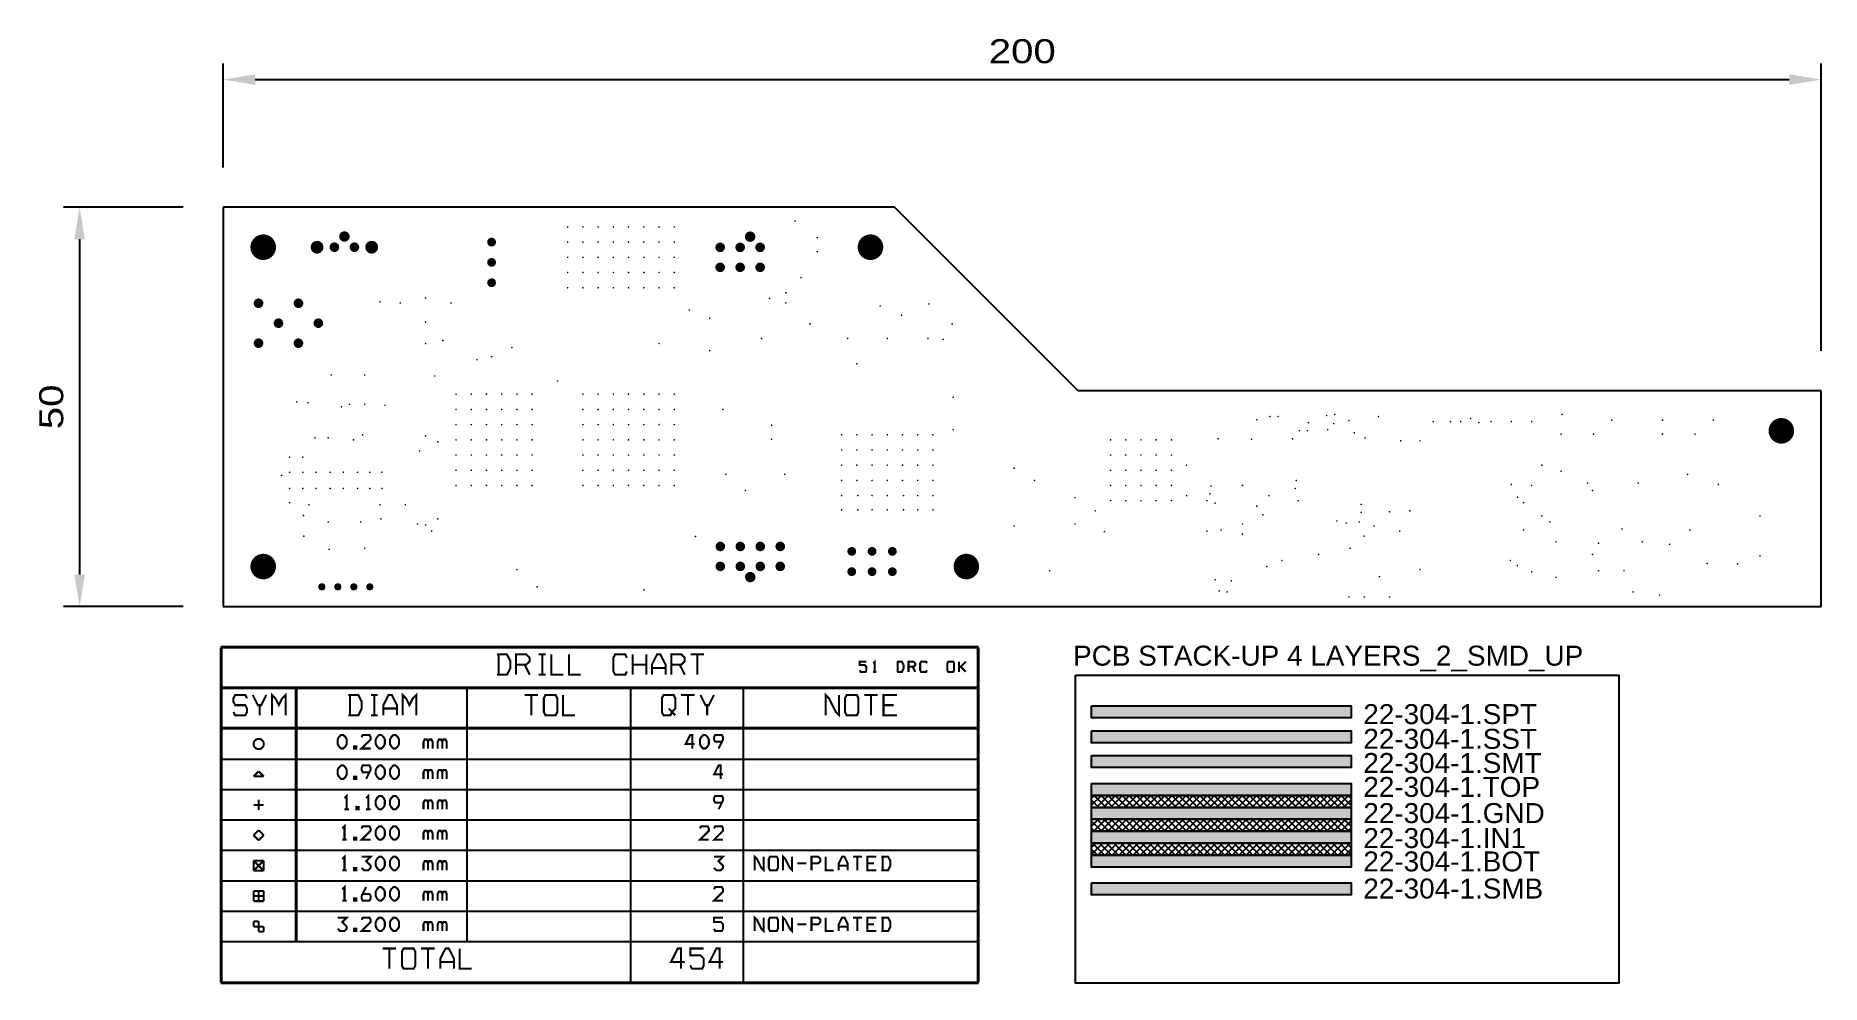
# Model space of a CAD drawing. Extents: x 846 to 1069, y 586 to 704.
import ezdxf

# ---------------------------------------------------------------- set-up
doc = ezdxf.new("R2010")
doc.units = 0
doc.header["$LTSCALE"] = 10
doc.header["$MEASUREMENT"] = 0
doc.layers.get('0').update_dxf_attribs({"linetype": 'CONTINUOUS'})
doc.layers.get('Defpoints').update_dxf_attribs({"linetype": 'CONTINUOUS'})
for name, color, linetype in [('22-304-1_DRD', 7, 'CONTINUOUS'), ('OGGETTO', 7, 'CONTINUOUS'), ('quote', 6, 'CONTINUOUS'), ('THRUHOLE_NPT', 11, 'CONTINUOUS'), ('THRUHOLE_TAP', 13, 'CONTINUOUS')]:
    doc.layers.add(name, color=color, linetype=linetype)
doc.styles.add('STILE25', font='arial.ttf', dxfattribs={"width": 1.2, "height": 2.5})
doc.styles.add('STILE3', font='arial.ttf', dxfattribs={"width": 1.2, "height": 3})
doc.dimstyles.new('QUOTE', dxfattribs={"dimscale": 0, "dimtxt": 3, "dimasz": 4, "dimexe": 2, "dimexo": 5, "dimgap": 2, "dimtad": 1, "dimdec": 1, "dimzin": 13, "dimdsep": 46, "dimtxsty": 'STILE3', "dimcen": 0, "dimclrt": 7, "dimadec": 0, "dimazin": 0, "dimtfac": 0.666667, "dimtdec": 1, "dimtofl": 0, "dimtmove": 2, "dimatfit": 3, "dimfxl": 0, "dimtolj": 1, "dimtzin": 13, "dimarcsym": 0})

# ---------------------------------------------------------------- blocks, each defined once
blk = doc.blocks.new('ROUND_19')
at = {"const_width": 0.65024}
blk.add_lwpolyline([(-0.32512, 0, 1), (0.32512, 0, 1)], format="xyb", close=True, dxfattribs=at)
blk = doc.blocks.new('ROUND_1')
at = {"const_width": 1.6002}
blk.add_lwpolyline([(-0.8001, 0, 1), (0.8001, 0, 1)], format="xyb", close=True, dxfattribs=at)
blk = doc.blocks.new('ROUND_88')
at = {"const_width": 0.10033}
blk.add_lwpolyline([(-0.050164, 0, 1), (0.050164, 0, 1)], format="xyb", close=True, dxfattribs=at)
blk = doc.blocks.new('ROUND_89')
at = {"const_width": 0.59944}
blk.add_lwpolyline([(-0.29972, 0, 1), (0.29972, 0, 1)], format="xyb", close=True, dxfattribs=at)
blk = doc.blocks.new('ROUND_90')
at = {"const_width": 0.54991}
blk.add_lwpolyline([(-0.274954, 0, 1), (0.274954, 0, 1)], format="xyb", close=True, dxfattribs=at)
blk = doc.blocks.new('ROUND_91')
at = {"const_width": 0.8001}
blk.add_lwpolyline([(-0.40005, 0, 1), (0.40005, 0, 1)], format="xyb", close=True, dxfattribs=at)
blk = doc.blocks.new('ROUND_92')
at = {"const_width": 0.44958}
blk.add_lwpolyline([(-0.22479, 0, 1), (0.22479, 0, 1)], format="xyb", close=True, dxfattribs=at)
blk = doc.blocks.new('*D93')
at = {"layer": 'Defpoints', "color": 0, "transparency": 16777216}
for p in [(1069.13, 698.91), (869.13, 682.92), (1069.13, 659.92)]:
    blk.add_point(p, dxfattribs=at)
at = {"layer": 'quote', "color": 0, "lineweight": -2, "transparency": 16777216}
for p, q in [((869.13, 687.92), (869.13, 700.91)), ((1069.13, 664.92), (1069.13, 700.91)), ((873.13, 698.91), (1065.13, 698.91))]:
    blk.add_line(p, q, dxfattribs=at)
at = {"layer": 'quote', "color": 0, "transparency": 16777216}
for points in [[(873.13, 699.58), (873.13, 698.25), (869.13, 698.91)], [(1065.13, 699.58), (1065.13, 698.25), (1069.13, 698.91)]]:
    blk.add_solid(points, dxfattribs=at)
at = {"layer": 'quote', "color": 7, "transparency": 16777216, "insert": (969.13, 702.45), "char_height": 3, "attachment_point": 5, "style": 'STILE3'}
blk.add_mtext('\\A1;200', dxfattribs=at)
blk = doc.blocks.new('*D94')
at = {"layer": 'Defpoints', "color": 0, "transparency": 16777216}
for p in [(869.13, 682.92), (851.15, 632.92), (869.13, 632.92)]:
    blk.add_point(p, dxfattribs=at)
at = {"layer": 'quote', "color": 0, "lineweight": -2, "transparency": 16777216}
for p, q in [((864.13, 682.92), (849.15, 682.92)), ((851.15, 678.92), (851.15, 636.92)), ((864.13, 632.92), (849.15, 632.92))]:
    blk.add_line(p, q, dxfattribs=at)
at = {"layer": 'quote', "color": 0, "transparency": 16777216}
for points in [[(850.49, 678.92), (851.82, 678.92), (851.15, 682.92)], [(850.49, 636.92), (851.82, 636.92), (851.15, 632.92)]]:
    blk.add_solid(points, dxfattribs=at)
at = {"layer": 'quote', "color": 7, "transparency": 16777216, "insert": (847.62, 657.92), "char_height": 3, "attachment_point": 5, "rotation": 90, "style": 'STILE3'}
blk.add_mtext('\\A1;50', dxfattribs=at)

msp = doc.modelspace()

# ---------------------------------------------------------------- hatches: boundary and pattern name
at = {"layer": 'OGGETTO'}
msp.add_hatch(color=6, dxfattribs=at).paths.add_polyline_path([(977.81, 620.48), (977.81, 618.98), (1010.31, 618.98), (1010.31, 620.48)])
h = msp.add_hatch(color=7, dxfattribs=at)
h.dxf.hatch_style = 1
h.paths.add_polyline_path([(1010.31, 615.83), (1010.31, 617.33), (977.81, 617.33), (977.81, 615.83)])
h = msp.add_hatch(color=3, dxfattribs=at)
h.dxf.hatch_style = 1
h.paths.add_polyline_path([(1010.31, 612.77), (1010.31, 614.27), (977.81, 614.27), (977.81, 612.77)])
h.paths.add_polyline_path([(1010.31, 596.81), (1010.31, 598.31), (977.81, 598.31), (977.81, 596.81)])
h = msp.add_hatch(color=1, dxfattribs=at)
h.dxf.hatch_style = 1
h.paths.add_polyline_path([(1010.31, 610.76), (977.81, 610.76), (977.81, 609.26), (1010.31, 609.26)])
h.paths.add_polyline_path([(1010.31, 607.76), (977.81, 607.76), (977.81, 606.26), (1010.31, 606.26)])
h.paths.add_polyline_path([(1010.31, 604.76), (977.81, 604.76), (977.81, 603.26), (1010.31, 603.26)])
h.paths.add_polyline_path([(1010.31, 601.76), (977.81, 601.76), (977.81, 600.26), (1010.31, 600.26)])
h = msp.add_hatch(dxfattribs=at)
h.set_pattern_fill('ANSI37', color=256, scale=5, style=0)
h.set_pattern_definition([(45, (842.8943, 350.2621), (-0.4419417, 0.4419417), []), (135, (842.8943, 350.2621), (-0.4419417, -0.4419417), [])])
h.paths.add_polyline_path([(977.81, 609.26), (977.81, 607.76), (1010.31, 607.76), (1010.31, 609.26)])
h.paths.add_polyline_path([(977.81, 606.26), (977.81, 604.76), (1010.31, 604.76), (1010.31, 606.26)])
h.paths.add_polyline_path([(1010.31, 601.76), (1010.31, 603.26), (977.81, 603.26), (977.81, 601.76)])

# ---------------------------------------------------------------- linework, layer by layer
at = {"layer": '22-304-1_DRD'}
for p, q in [((953.13, 682.92), (869.13, 682.92)), ((869.13, 682.92), (869.13, 632.92)), ((976.13, 659.92), (953.13, 682.92)), ((1069.13, 659.92), (976.13, 659.92)), ((1069.13, 632.92), (1069.13, 659.92)), ((869.13, 632.92), (1069.13, 632.92))]:
    msp.add_line(p, q, dxfattribs=at)
at = {"layer": '22-304-1_DRD', "const_width": 0.254}
for points in [[(963.67, 627.89), (868.8, 627.89)], [(868.8, 585.85), (868.8, 627.76)], [(963.54, 627.76), (868.92, 627.76)], [(868.92, 585.85), (868.92, 627.76)], [(903.37, 624.37), (904.64, 624.37), (905.07, 625.22), (905.07, 626.06), (904.64, 626.91), (903.37, 626.91)], [(903.58, 624.37), (903.58, 626.91)], [(905.78, 625.64), (907.05, 625.64), (907.48, 626.06), (907.48, 626.49), (907.05, 626.91), (905.78, 626.91), (905.78, 624.37)], [(906.84, 625.64), (907.48, 624.37)], [(909.47, 626.91), (908.62, 626.91)], [(909.05, 624.37), (909.05, 626.91)], [(911.67, 624.37), (910.19, 624.37), (910.19, 626.91)], [(913.87, 624.37), (912.39, 624.37), (912.39, 626.91)], [(919.65, 624.79), (919.44, 624.37), (918.17, 624.37), (917.96, 624.79), (917.96, 626.49), (918.17, 626.91), (919.44, 626.91), (919.65, 626.49)], [(920.37, 624.37), (920.37, 626.91)], [(922.06, 625.64), (920.37, 625.64)], [(922.06, 624.37), (922.06, 626.91)], [(924.48, 624.37), (924.48, 625.64), (923.84, 626.91), (923.42, 626.91), (922.78, 625.64), (922.78, 624.37)], [(925.2, 625.64), (926.47, 625.64), (926.89, 626.06), (926.89, 626.49), (926.47, 626.91), (925.2, 626.91), (925.2, 624.37)], [(926.25, 625.64), (926.89, 624.37)], [(929.3, 626.91), (927.61, 626.91)], [(928.45, 624.37), (928.45, 626.91)], [(948.79, 624.94), (948.89, 624.73), (949.53, 624.73), (949.63, 624.94), (949.63, 625.37), (949.42, 625.58), (948.79, 625.58), (948.79, 626), (949.63, 626)], [(950.67, 624.73), (950.67, 626), (950.46, 625.79)], [(953.43, 624.73), (954.07, 624.73), (954.28, 625.15), (954.28, 625.58), (954.07, 626), (953.43, 626)], [(953.54, 624.73), (953.54, 626)], [(954.89, 625.37), (955.53, 625.37), (955.74, 625.58), (955.74, 625.79), (955.53, 626), (954.89, 626), (954.89, 624.73)], [(957.2, 624.94), (957.09, 624.73), (956.46, 624.73), (956.35, 624.94), (956.35, 625.79), (956.46, 626), (957.09, 626), (957.2, 625.79)], [(959.86, 624.73), (959.75, 624.94), (959.75, 625.79), (959.86, 626), (960.49, 626), (960.6, 625.79), (960.6, 624.94), (960.49, 624.73), (959.86, 624.73)], [(961.21, 626), (961.21, 624.73)], [(962.06, 624.73), (961.42, 625.37), (962.06, 626)], [(963.54, 585.85), (963.54, 627.76)], [(963.67, 585.85), (963.67, 627.76)], [(909.47, 624.37), (908.62, 624.37)], [(924.48, 625.22), (922.78, 625.22)], [(950.88, 624.73), (950.46, 624.73)], [(955.42, 625.37), (955.74, 624.73)], [(963.54, 622.81), (868.92, 622.81)], [(963.54, 622.68), (868.92, 622.68)], [(872.1, 621.41), (871.89, 621.83), (870.62, 621.83), (870.4, 621.41), (870.4, 620.98), (870.62, 620.56), (871.89, 620.56), (872.1, 620.14), (872.1, 619.71), (871.89, 619.29), (870.62, 619.29), (870.4, 619.71)], [(874.51, 621.83), (873.88, 620.56), (873.45, 620.56), (872.82, 621.83)], [(876.93, 619.29), (876.93, 621.83), (876.5, 621.41), (876.08, 620.56), (875.66, 621.41), (875.23, 621.83), (875.23, 619.29)], [(878.2, 590.93), (878.2, 622.68)], [(878.32, 590.93), (878.32, 622.68)], [(884.77, 619.29), (886.04, 619.29), (886.46, 620.14), (886.46, 620.98), (886.04, 621.83), (884.77, 621.83)], [(884.98, 619.29), (884.98, 621.83)], [(888.45, 621.83), (887.6, 621.83)], [(888.03, 619.29), (888.03, 621.83)], [(890.86, 619.29), (890.86, 620.56), (890.23, 621.83), (889.81, 621.83), (889.17, 620.56), (889.17, 619.29)], [(893.28, 619.29), (893.28, 621.83), (892.85, 621.41), (892.43, 620.56), (892.01, 621.41), (891.58, 621.83), (891.58, 619.29)], [(899.64, 590.93), (899.64, 622.68)], [(908.53, 621.83), (906.83, 621.83)], [(907.68, 619.29), (907.68, 621.83)], [(909.46, 619.29), (909.25, 619.71), (909.25, 621.41), (909.46, 621.83), (910.73, 621.83), (910.94, 621.41), (910.94, 619.71), (910.73, 619.29), (909.46, 619.29)], [(913.14, 619.29), (911.66, 619.29), (911.66, 621.83)], [(920.13, 585.85), (920.13, 622.68)], [(924.02, 619.71), (924.23, 619.29), (925.08, 619.29), (925.29, 619.71), (925.71, 620.14), (925.71, 621.41), (925.5, 621.83), (924.23, 621.83), (924.02, 621.41), (924.02, 619.71)], [(928.13, 621.83), (926.43, 621.83)], [(927.28, 619.29), (927.28, 621.83)], [(930.54, 621.83), (929.9, 620.56), (929.48, 620.56), (928.85, 621.83)], [(934.22, 585.85), (934.22, 622.68)], [(946.21, 621.83), (946.21, 619.29), (945.79, 619.71), (944.94, 621.41), (944.52, 621.83), (944.52, 619.29)], [(947.15, 619.29), (946.93, 619.71), (946.93, 621.41), (947.15, 621.83), (948.42, 621.83), (948.63, 621.41), (948.63, 619.71), (948.42, 619.29), (947.15, 619.29)], [(951.04, 621.83), (949.35, 621.83)], [(950.19, 619.29), (950.19, 621.83)], [(953.45, 619.29), (951.76, 619.29), (951.76, 621.83), (953.45, 621.83)], [(873.67, 619.29), (873.67, 620.56)], [(888.45, 619.29), (887.6, 619.29)], [(890.86, 620.14), (889.17, 620.14)], [(924.87, 620.14), (925.71, 619.29)], [(929.69, 619.29), (929.69, 620.56)], [(953.03, 620.56), (951.76, 620.56)], [(963.54, 617.73), (868.92, 617.73)], [(963.54, 617.6), (868.92, 617.6)], [(883.87, 615.13), (883.59, 615.41), (883.45, 615.69), (883.45, 616.26), (883.59, 616.54), (883.87, 616.82), (884.16, 616.82), (884.44, 616.54), (884.58, 616.26), (884.58, 615.69), (884.44, 615.41), (884.16, 615.13), (883.87, 615.13)], [(887.57, 615.13), (886.44, 615.13), (887.57, 616.26), (887.57, 616.54), (887.43, 616.82), (886.58, 616.82), (886.44, 616.54)], [(888.64, 615.13), (888.36, 615.41), (888.22, 615.69), (888.22, 616.26), (888.36, 616.54), (888.64, 616.82), (888.93, 616.82), (889.21, 616.54), (889.35, 616.26), (889.35, 615.69), (889.21, 615.41), (888.93, 615.13), (888.64, 615.13)], [(890.42, 615.13), (890.14, 615.41), (890, 615.69), (890, 616.26), (890.14, 616.54), (890.42, 616.82), (890.7, 616.82), (890.99, 616.54), (891.13, 616.26), (891.13, 615.69), (890.99, 615.41), (890.7, 615.13), (890.42, 615.13)], [(928.13, 615.69), (927, 615.69), (927.56, 616.82), (927.84, 616.82), (927.84, 615.13)], [(929.2, 615.13), (928.92, 615.41), (928.78, 615.69), (928.78, 616.26), (928.92, 616.54), (929.2, 616.82), (929.48, 616.82), (929.76, 616.54), (929.9, 616.26), (929.9, 615.69), (929.76, 615.41), (929.48, 615.13), (929.2, 615.13)], [(931.54, 615.97), (930.69, 615.97), (930.55, 616.26), (930.55, 616.54), (930.69, 616.82), (931.54, 616.82), (931.68, 616.54), (931.68, 616.26), (931.12, 615.13)], [(873.31, 616.33), (872.92, 615.95)], [(872.92, 615.95), (872.92, 615.44)], [(872.92, 615.44), (873.31, 615.06)], [(873.81, 616.33), (873.31, 616.33)], [(873.31, 615.06), (873.81, 615.06)], [(874.19, 615.95), (873.81, 616.33)], [(873.81, 615.06), (874.19, 615.44)], [(874.19, 615.44), (874.19, 615.95)], [(885.51, 615.13), (885.79, 615.13), (885.79, 615.41), (885.51, 615.41), (885.51, 615.13)], [(895.32, 615.13), (895.32, 615.97), (895.18, 616.26), (894.9, 616.26), (894.75, 615.97), (894.61, 616.26), (894.33, 616.26), (894.19, 615.97), (894.19, 615.13)], [(894.75, 615.13), (894.75, 615.97)], [(897.1, 615.13), (897.1, 615.97), (896.96, 616.26), (896.67, 616.26), (896.53, 615.97), (896.39, 616.26), (896.11, 616.26), (895.97, 615.97), (895.97, 615.13)], [(896.53, 615.13), (896.53, 615.97)], [(963.54, 613.79), (868.92, 613.79)], [(873.56, 612.26), (872.92, 611.63)], [(874.19, 611.63), (873.56, 612.26)], [(883.87, 611.32), (883.59, 611.6), (883.45, 611.88), (883.45, 612.45), (883.59, 612.73), (883.87, 613.01), (884.16, 613.01), (884.44, 612.73), (884.58, 612.45), (884.58, 611.88), (884.44, 611.6), (884.16, 611.32), (883.87, 611.32)], [(887.43, 612.16), (886.58, 612.16), (886.44, 612.45), (886.44, 612.73), (886.58, 613.01), (887.43, 613.01), (887.57, 612.73), (887.57, 612.45), (887.01, 611.32)], [(888.64, 611.32), (888.36, 611.6), (888.22, 611.88), (888.22, 612.45), (888.36, 612.73), (888.64, 613.01), (888.93, 613.01), (889.21, 612.73), (889.35, 612.45), (889.35, 611.88), (889.21, 611.6), (888.93, 611.32), (888.64, 611.32)], [(890.42, 611.32), (890.14, 611.6), (890, 611.88), (890, 612.45), (890.14, 612.73), (890.42, 613.01), (890.7, 613.01), (890.99, 612.73), (891.13, 612.45), (891.13, 611.88), (890.99, 611.6), (890.7, 611.32), (890.42, 611.32)], [(895.32, 611.32), (895.32, 612.16), (895.18, 612.45), (894.9, 612.45), (894.75, 612.16), (894.61, 612.45), (894.33, 612.45), (894.19, 612.16), (894.19, 611.32)], [(897.1, 611.32), (897.1, 612.16), (896.96, 612.45), (896.67, 612.45), (896.53, 612.16), (896.39, 612.45), (896.11, 612.45), (895.97, 612.16), (895.97, 611.32)], [(931.68, 611.88), (930.55, 611.88), (931.12, 613.01), (931.4, 613.01), (931.4, 611.32)], [(963.54, 609.98), (868.92, 609.98)], [(872.92, 611.63), (874.19, 611.63)], [(885.51, 611.32), (885.79, 611.32), (885.79, 611.6), (885.51, 611.6), (885.51, 611.32)], [(894.75, 611.32), (894.75, 612.16)], [(896.53, 611.32), (896.53, 612.16)], [(874.19, 608.07), (872.92, 608.07)], [(873.56, 608.71), (873.56, 607.44)], [(884.58, 607.51), (884.58, 609.2), (884.3, 608.92)], [(885.79, 607.51), (886.08, 607.51), (886.08, 607.79), (885.79, 607.79), (885.79, 607.51)], [(887.29, 607.51), (887.29, 609.2), (887.01, 608.92)], [(888.64, 607.51), (888.36, 607.79), (888.22, 608.07), (888.22, 608.64), (888.36, 608.92), (888.64, 609.2), (888.93, 609.2), (889.21, 608.92), (889.35, 608.64), (889.35, 608.07), (889.21, 607.79), (888.93, 607.51), (888.64, 607.51)], [(890.42, 607.51), (890.14, 607.79), (890, 608.07), (890, 608.64), (890.14, 608.92), (890.42, 609.2), (890.7, 609.2), (890.99, 608.92), (891.13, 608.64), (891.13, 608.07), (890.99, 607.79), (890.7, 607.51), (890.42, 607.51)], [(895.32, 607.51), (895.32, 608.35), (895.18, 608.64), (894.9, 608.64), (894.75, 608.35), (894.61, 608.64), (894.33, 608.64), (894.19, 608.35), (894.19, 607.51)], [(894.75, 607.51), (894.75, 608.35)], [(897.1, 607.51), (897.1, 608.35), (896.96, 608.64), (896.67, 608.64), (896.53, 608.35), (896.39, 608.64), (896.11, 608.64), (895.97, 608.35), (895.97, 607.51)], [(896.53, 607.51), (896.53, 608.35)], [(931.54, 608.35), (930.69, 608.35), (930.55, 608.64), (930.55, 608.92), (930.69, 609.2), (931.54, 609.2), (931.68, 608.92), (931.68, 608.64), (931.12, 607.51)], [(963.54, 606.17), (868.92, 606.17)], [(884.3, 603.7), (884.3, 605.39), (884.02, 605.11)], [(884.86, 607.51), (884.3, 607.51)], [(887.57, 607.51), (887.01, 607.51)], [(873.56, 604.9), (872.92, 604.26)], [(872.92, 604.26), (873.56, 603.63)], [(874.19, 604.26), (873.56, 604.9)], [(873.56, 603.63), (874.19, 604.26)], [(884.58, 603.7), (884.02, 603.7)], [(885.51, 603.7), (885.79, 603.7), (885.79, 603.98), (885.51, 603.98), (885.51, 603.7)], [(887.57, 603.7), (886.44, 603.7), (887.57, 604.83), (887.57, 605.11), (887.43, 605.39), (886.58, 605.39), (886.44, 605.11)], [(888.64, 603.7), (888.36, 603.98), (888.22, 604.26), (888.22, 604.83), (888.36, 605.11), (888.64, 605.39), (888.93, 605.39), (889.21, 605.11), (889.35, 604.83), (889.35, 604.26), (889.21, 603.98), (888.93, 603.7), (888.64, 603.7)], [(890.42, 603.7), (890.14, 603.98), (890, 604.26), (890, 604.83), (890.14, 605.11), (890.42, 605.39), (890.7, 605.39), (890.99, 605.11), (891.13, 604.83), (891.13, 604.26), (890.99, 603.98), (890.7, 603.7), (890.42, 603.7)], [(895.32, 603.7), (895.32, 604.54), (895.18, 604.83), (894.9, 604.83), (894.75, 604.54), (894.61, 604.83), (894.33, 604.83), (894.19, 604.54), (894.19, 603.7)], [(894.75, 603.7), (894.75, 604.54)], [(897.1, 603.7), (897.1, 604.54), (896.96, 604.83), (896.67, 604.83), (896.53, 604.54), (896.39, 604.83), (896.11, 604.83), (895.97, 604.54), (895.97, 603.7)], [(896.53, 603.7), (896.53, 604.54)], [(929.9, 603.7), (928.78, 603.7), (929.9, 604.83), (929.9, 605.11), (929.76, 605.39), (928.92, 605.39), (928.78, 605.11)], [(931.68, 603.7), (930.55, 603.7), (931.68, 604.83), (931.68, 605.11), (931.54, 605.39), (930.69, 605.39), (930.55, 605.11)], [(963.54, 602.36), (868.92, 602.36)], [(872.92, 601.09), (872.92, 599.82)], [(874.19, 601.09), (872.92, 601.09)], [(874.19, 601.09), (872.92, 599.82)], [(874.19, 599.82), (872.92, 601.09)], [(874.19, 599.82), (874.19, 601.09)], [(884.3, 599.89), (884.3, 601.58), (884.02, 601.3)], [(886.44, 600.17), (886.72, 599.89), (887.29, 599.89), (887.57, 600.17), (887.57, 600.45), (887.01, 601.02), (887.57, 601.58), (886.44, 601.58)], [(888.64, 599.89), (888.36, 600.17), (888.22, 600.45), (888.22, 601.02), (888.36, 601.3), (888.64, 601.58), (888.93, 601.58), (889.21, 601.3), (889.35, 601.02), (889.35, 600.45), (889.21, 600.17), (888.93, 599.89), (888.64, 599.89)], [(890.42, 599.89), (890.14, 600.17), (890, 600.45), (890, 601.02), (890.14, 601.3), (890.42, 601.58), (890.7, 601.58), (890.99, 601.3), (891.13, 601.02), (891.13, 600.45), (890.99, 600.17), (890.7, 599.89), (890.42, 599.89)], [(930.55, 600.17), (930.84, 599.89), (931.4, 599.89), (931.68, 600.17), (931.68, 600.45), (931.12, 601.02), (931.68, 601.58), (930.55, 601.58)], [(936.76, 601.58), (936.76, 599.89), (936.48, 600.17), (935.92, 601.3), (935.63, 601.58), (935.63, 599.89)], [(937.55, 599.89), (937.41, 600.17), (937.41, 601.3), (937.55, 601.58), (938.4, 601.58), (938.54, 601.3), (938.54, 600.17), (938.4, 599.89), (937.55, 599.89)], [(940.32, 601.58), (940.32, 599.89), (940.04, 600.17), (939.47, 601.3), (939.19, 601.58), (939.19, 599.89)], [(942.75, 600.73), (943.59, 600.73), (943.87, 601.02), (943.87, 601.3), (943.59, 601.58), (942.75, 601.58), (942.75, 599.89)], [(945.51, 599.89), (944.52, 599.89), (944.52, 601.58)], [(947.29, 599.89), (947.29, 600.73), (946.87, 601.58), (946.58, 601.58), (946.16, 600.73), (946.16, 599.89)], [(949.07, 601.58), (947.94, 601.58)], [(948.5, 599.89), (948.5, 601.58)], [(950.85, 599.89), (949.72, 599.89), (949.72, 601.58), (950.85, 601.58)], [(951.49, 599.89), (952.34, 599.89), (952.62, 600.45), (952.62, 601.02), (952.34, 601.58), (951.49, 601.58)], [(951.64, 599.89), (951.64, 601.58)], [(872.92, 599.82), (874.19, 599.82)], [(884.58, 599.89), (884.02, 599.89)], [(885.51, 599.89), (885.79, 599.89), (885.79, 600.17), (885.51, 600.17), (885.51, 599.89)], [(895.32, 599.89), (895.32, 600.73), (895.18, 601.02), (894.9, 601.02), (894.75, 600.73), (894.61, 601.02), (894.33, 601.02), (894.19, 600.73), (894.19, 599.89)], [(894.75, 599.89), (894.75, 600.73)], [(897.1, 599.89), (897.1, 600.73), (896.96, 601.02), (896.67, 601.02), (896.53, 600.73), (896.39, 601.02), (896.11, 601.02), (895.97, 600.73), (895.97, 599.89)], [(896.53, 599.89), (896.53, 600.73)], [(942.1, 600.73), (940.97, 600.73)], [(947.29, 600.45), (946.16, 600.45)], [(950.56, 600.73), (949.72, 600.73)], [(963.54, 598.55), (868.92, 598.55)], [(872.92, 597.28), (872.92, 596.01)], [(874.19, 597.28), (872.92, 597.28)], [(874.19, 596.64), (872.92, 596.64)], [(873.56, 597.28), (873.56, 596.01)], [(874.19, 596.01), (874.19, 597.28)], [(884.3, 596.08), (884.3, 597.77), (884.02, 597.49)], [(886.58, 596.92), (887.43, 596.92), (887.57, 596.64), (887.57, 596.36), (887.43, 596.08), (886.58, 596.08), (886.44, 596.36), (886.44, 596.64), (887.01, 597.77)], [(888.64, 596.08), (888.36, 596.36), (888.22, 596.64), (888.22, 597.21), (888.36, 597.49), (888.64, 597.77), (888.93, 597.77), (889.21, 597.49), (889.35, 597.21), (889.35, 596.64), (889.21, 596.36), (888.93, 596.08), (888.64, 596.08)], [(890.42, 596.08), (890.14, 596.36), (890, 596.64), (890, 597.21), (890.14, 597.49), (890.42, 597.77), (890.7, 597.77), (890.99, 597.49), (891.13, 597.21), (891.13, 596.64), (890.99, 596.36), (890.7, 596.08), (890.42, 596.08)], [(895.32, 596.08), (895.32, 596.92), (895.18, 597.21), (894.9, 597.21), (894.75, 596.92), (894.61, 597.21), (894.33, 597.21), (894.19, 596.92), (894.19, 596.08)], [(894.75, 596.08), (894.75, 596.92)], [(897.1, 596.08), (897.1, 596.92), (896.96, 597.21), (896.67, 597.21), (896.53, 596.92), (896.39, 597.21), (896.11, 597.21), (895.97, 596.92), (895.97, 596.08)], [(896.53, 596.08), (896.53, 596.92)], [(931.68, 596.08), (930.55, 596.08), (931.68, 597.21), (931.68, 597.49), (931.54, 597.77), (930.69, 597.77), (930.55, 597.49)], [(963.54, 594.74), (868.92, 594.74)], [(872.92, 596.01), (874.19, 596.01)], [(884.58, 596.08), (884.02, 596.08)], [(885.51, 596.08), (885.79, 596.08), (885.79, 596.36), (885.51, 596.36), (885.51, 596.08)], [(872.92, 593.47), (872.92, 592.83)], [(873.56, 593.47), (872.92, 593.47)], [(872.92, 592.83), (874.19, 592.83)], [(873.56, 592.2), (873.56, 593.47)], [(874.19, 592.2), (873.56, 592.2)], [(874.19, 592.83), (874.19, 592.2)], [(883.45, 592.55), (883.73, 592.27), (884.3, 592.27), (884.58, 592.55), (884.58, 592.83), (884.02, 593.4), (884.58, 593.96), (883.45, 593.96)], [(885.51, 592.27), (885.79, 592.27), (885.79, 592.55), (885.51, 592.55), (885.51, 592.27)], [(887.57, 592.27), (886.44, 592.27), (887.57, 593.4), (887.57, 593.68), (887.43, 593.96), (886.58, 593.96), (886.44, 593.68)], [(888.64, 592.27), (888.36, 592.55), (888.22, 592.83), (888.22, 593.4), (888.36, 593.68), (888.64, 593.96), (888.93, 593.96), (889.21, 593.68), (889.35, 593.4), (889.35, 592.83), (889.21, 592.55), (888.93, 592.27), (888.64, 592.27)], [(890.42, 592.27), (890.14, 592.55), (890, 592.83), (890, 593.4), (890.14, 593.68), (890.42, 593.96), (890.7, 593.96), (890.99, 593.68), (891.13, 593.4), (891.13, 592.83), (890.99, 592.55), (890.7, 592.27), (890.42, 592.27)], [(895.32, 592.27), (895.32, 593.11), (895.18, 593.4), (894.9, 593.4), (894.75, 593.11), (894.61, 593.4), (894.33, 593.4), (894.19, 593.11), (894.19, 592.27)], [(894.75, 592.27), (894.75, 593.11)], [(897.1, 592.27), (897.1, 593.11), (896.96, 593.4), (896.67, 593.4), (896.53, 593.11), (896.39, 593.4), (896.11, 593.4), (895.97, 593.11), (895.97, 592.27)], [(896.53, 592.27), (896.53, 593.11)], [(930.55, 592.55), (930.69, 592.27), (931.54, 592.27), (931.68, 592.55), (931.68, 593.11), (931.4, 593.4), (930.55, 593.4), (930.55, 593.96), (931.68, 593.96)], [(936.76, 593.96), (936.76, 592.27), (936.48, 592.55), (935.92, 593.68), (935.63, 593.96), (935.63, 592.27)], [(937.55, 592.27), (937.41, 592.55), (937.41, 593.68), (937.55, 593.96), (938.4, 593.96), (938.54, 593.68), (938.54, 592.55), (938.4, 592.27), (937.55, 592.27)], [(940.32, 593.96), (940.32, 592.27), (940.04, 592.55), (939.47, 593.68), (939.19, 593.96), (939.19, 592.27)], [(942.1, 593.11), (940.97, 593.11)], [(942.75, 593.11), (943.59, 593.11), (943.87, 593.4), (943.87, 593.68), (943.59, 593.96), (942.75, 593.96), (942.75, 592.27)], [(945.51, 592.27), (944.52, 592.27), (944.52, 593.96)], [(947.29, 592.27), (947.29, 593.11), (946.87, 593.96), (946.58, 593.96), (946.16, 593.11), (946.16, 592.27)], [(947.29, 592.83), (946.16, 592.83)], [(949.07, 593.96), (947.94, 593.96)], [(948.5, 592.27), (948.5, 593.96)], [(950.85, 592.27), (949.72, 592.27), (949.72, 593.96), (950.85, 593.96)], [(950.56, 593.11), (949.72, 593.11)], [(951.49, 592.27), (952.34, 592.27), (952.62, 592.83), (952.62, 593.4), (952.34, 593.96), (951.49, 593.96)], [(951.64, 592.27), (951.64, 593.96)], [(963.54, 590.93), (868.92, 590.93)], [(890.76, 590.08), (889.06, 590.08)], [(889.91, 587.54), (889.91, 590.08)], [(891.69, 587.54), (891.48, 587.96), (891.48, 589.66), (891.69, 590.08), (892.96, 590.08), (893.17, 589.66), (893.17, 587.96), (892.96, 587.54), (891.69, 587.54)], [(895.58, 590.08), (893.89, 590.08)], [(894.74, 587.54), (894.74, 590.08)], [(898, 587.54), (898, 588.81), (897.36, 590.08), (896.94, 590.08), (896.3, 588.81), (896.3, 587.54)], [(900.2, 587.54), (898.72, 587.54), (898.72, 590.08)], [(926.86, 588.39), (925.16, 588.39), (926.01, 590.08), (926.43, 590.08), (926.43, 587.54)], [(927.58, 587.96), (927.79, 587.54), (929.06, 587.54), (929.27, 587.96), (929.27, 588.81), (928.85, 589.23), (927.58, 589.23), (927.58, 590.08), (929.27, 590.08)], [(931.68, 588.39), (929.99, 588.39), (930.84, 590.08), (931.26, 590.08), (931.26, 587.54)], [(898, 588.39), (896.3, 588.39)], [(963.67, 585.72), (868.8, 585.72)], [(963.54, 585.85), (868.92, 585.85)]]:
    msp.add_lwpolyline(points, dxfattribs=at)
at = {"layer": 'OGGETTO'}
for points in [[(975.79, 624.32), (1043.78, 624.32), (1043.78, 585.72), (975.79, 585.72)], [(977.81, 620.48), (1010.31, 620.48), (1010.31, 618.98), (977.81, 618.98)], [(977.81, 617.33), (1010.31, 617.33), (1010.31, 615.83), (977.81, 615.83)], [(977.81, 614.27), (1010.31, 614.27), (1010.31, 612.77), (977.81, 612.77)], [(977.81, 610.76), (1010.31, 610.76), (1010.31, 609.26), (977.81, 609.26)], [(977.81, 609.26), (1010.31, 609.26), (1010.31, 607.76), (977.81, 607.76)], [(977.81, 607.76), (1010.31, 607.76), (1010.31, 606.26), (977.81, 606.26)], [(977.81, 606.26), (1010.31, 606.26), (1010.31, 604.76), (977.81, 604.76)], [(977.81, 604.76), (1010.31, 604.76), (1010.31, 603.26), (977.81, 603.26)], [(977.81, 603.26), (1010.31, 603.26), (1010.31, 601.76), (977.81, 601.76)], [(977.81, 601.76), (1010.31, 601.76), (1010.31, 600.26), (977.81, 600.26)], [(977.81, 598.31), (1010.31, 598.31), (1010.31, 596.81), (977.81, 596.81)]]:
    msp.add_lwpolyline(points, close=True, dxfattribs=at)

# ---------------------------------------------------------------- block references
at = {"layer": 'THRUHOLE_NPT'}
for name, p in [('ROUND_1', (874.13, 677.92)), ('ROUND_19', (884.29, 679.26)), ('ROUND_19', (935.07, 679.24)), ('ROUND_1', (950.13, 677.92)), ('ROUND_1', (1064.13, 654.92)), ('ROUND_1', (874.13, 637.92)), ('ROUND_1', (962.13, 637.92)), ('ROUND_19', (935.09, 636.6))]:
    msp.add_blockref(name, p, dxfattribs=at)
at = {"layer": 'THRUHOLE_TAP'}
for name, p in [('ROUND_88', (912.23, 680.46)), ('ROUND_88', (914.14, 680.46)), ('ROUND_88', (916.04, 680.46)), ('ROUND_88', (917.95, 680.46)), ('ROUND_88', (919.85, 680.46)), ('ROUND_88', (921.76, 680.46)), ('ROUND_88', (923.66, 680.46)), ('ROUND_88', (925.57, 680.46)), ('ROUND_88', (940.68, 681.17)), ('ROUND_91', (880.87, 677.92)), ('ROUND_89', (883.04, 677.92)), ('ROUND_89', (885.54, 677.92)), ('ROUND_91', (887.71, 677.92)), ('ROUND_90', (902.71, 678.56)), ('ROUND_88', (912.23, 678.56)), ('ROUND_88', (914.14, 678.56)), ('ROUND_88', (916.04, 678.56)), ('ROUND_88', (917.95, 678.56)), ('ROUND_88', (919.85, 678.56)), ('ROUND_88', (921.76, 678.56)), ('ROUND_88', (923.66, 678.56)), ('ROUND_88', (925.57, 678.56)), ('ROUND_89', (931.32, 677.9)), ('ROUND_89', (933.82, 677.9)), ('ROUND_89', (936.32, 677.9)), ('ROUND_88', (943.47, 679.12)), ('ROUND_88', (943.47, 677.36)), ('ROUND_90', (902.71, 676.02)), ('ROUND_88', (912.23, 676.65)), ('ROUND_88', (914.14, 676.65)), ('ROUND_88', (916.04, 676.65)), ('ROUND_88', (917.95, 676.65)), ('ROUND_88', (919.85, 676.65)), ('ROUND_88', (921.76, 676.65)), ('ROUND_88', (923.66, 676.65)), ('ROUND_88', (925.57, 676.65)), ('ROUND_89', (931.32, 675.4)), ('ROUND_89', (933.82, 675.4)), ('ROUND_89', (936.32, 675.4)), ('ROUND_90', (902.71, 673.48)), ('ROUND_88', (912.23, 674.75)), ('ROUND_88', (912.23, 672.84)), ('ROUND_88', (914.14, 674.75)), ('ROUND_88', (914.14, 672.84)), ('ROUND_88', (916.04, 674.75)), ('ROUND_88', (916.04, 672.84)), ('ROUND_88', (917.95, 674.75)), ('ROUND_88', (917.95, 672.84)), ('ROUND_88', (919.85, 674.75)), ('ROUND_88', (919.85, 672.84)), ('ROUND_88', (921.76, 674.75)), ('ROUND_88', (921.76, 672.84)), ('ROUND_88', (923.66, 674.75)), ('ROUND_88', (923.66, 672.84)), ('ROUND_88', (925.57, 674.75)), ('ROUND_88', (925.57, 672.84)), ('ROUND_88', (941.44, 674.11)), ('ROUND_89', (873.54, 670.9)), ('ROUND_89', (878.54, 670.9)), ('ROUND_88', (888.74, 671.07)), ('ROUND_88', (891.28, 670.94)), ('ROUND_88', (894.45, 671.57)), ('ROUND_88', (897.63, 670.94)), ('ROUND_88', (937.5, 671.5)), ('ROUND_88', (939.54, 672.21)), ('ROUND_88', (939.54, 670.94)), ('ROUND_88', (951.35, 670.56)), ('ROUND_88', (957.44, 670.81)), ('ROUND_89', (876.04, 668.4)), ('ROUND_89', (881.03, 668.4)), ('ROUND_88', (894.45, 668.53)), ('ROUND_88', (927.47, 670.05)), ('ROUND_88', (930.01, 669.03)), ('ROUND_88', (942.58, 668.32)), ('ROUND_88', (954.01, 669.41)), ('ROUND_88', (960.36, 668.32)), ('ROUND_89', (873.54, 665.9)), ('ROUND_89', (878.54, 665.9)), ('ROUND_88', (896.61, 666.24)), ('ROUND_88', (936.49, 666.49)), ('ROUND_88', (947.28, 666.49)), ('ROUND_88', (952.24, 666.49)), ('ROUND_88', (957.32, 666.49)), ('ROUND_88', (959.22, 666.37)), ('ROUND_88', (894.45, 665.86)), ('ROUND_88', (900.89, 663.83)), ('ROUND_88', (902.71, 664.21)), ('ROUND_88', (905.25, 665.35)), ('ROUND_88', (923.66, 665.86)), ('ROUND_88', (930.01, 664.97)), ('ROUND_88', (882.64, 661.92)), ('ROUND_88', (886.83, 661.92)), ('ROUND_88', (895.59, 661.79)), ('ROUND_88', (948.43, 663.32)), ('ROUND_88', (898.26, 659.51)), ('ROUND_88', (900.17, 659.51)), ('ROUND_88', (902.07, 659.51)), ('ROUND_88', (903.98, 659.51)), ('ROUND_88', (905.88, 659.51)), ('ROUND_88', (907.79, 659.51)), ('ROUND_88', (910.96, 661.16)), ('ROUND_88', (914.14, 659.51)), ('ROUND_88', (916.04, 659.51)), ('ROUND_88', (917.95, 659.51)), ('ROUND_88', (919.85, 659.51)), ('ROUND_88', (921.76, 659.51)), ('ROUND_88', (923.66, 659.51)), ('ROUND_88', (925.57, 659.51)), ('ROUND_88', (878.32, 658.54)), ('ROUND_88', (879.72, 658.44)), ('ROUND_88', (883.91, 657.93)), ('ROUND_88', (884.93, 658.24)), ('ROUND_88', (886.83, 658.24)), ('ROUND_88', (889.37, 658.11)), ('ROUND_88', (898.26, 657.6)), ('ROUND_88', (900.17, 657.6)), ('ROUND_88', (902.07, 657.6)), ('ROUND_88', (903.98, 657.6)), ('ROUND_88', (905.88, 657.6)), ('ROUND_88', (907.79, 657.6)), ('ROUND_88', (914.14, 657.6)), ('ROUND_88', (916.04, 657.6)), ('ROUND_88', (917.95, 657.6)), ('ROUND_88', (919.85, 657.6)), ('ROUND_88', (921.76, 657.6)), ('ROUND_88', (923.66, 657.6)), ('ROUND_88', (925.57, 657.6)), ('ROUND_88', (931.66, 657.6)), ('ROUND_88', (960.49, 659.13)), ('ROUND_88', (1008.24, 656.97)), ('ROUND_88', (1036.69, 656.97)), ('ROUND_88', (898.26, 655.7)), ('ROUND_88', (900.17, 655.7)), ('ROUND_88', (902.07, 655.7)), ('ROUND_88', (903.98, 655.7)), ('ROUND_88', (905.88, 655.7)), ('ROUND_88', (907.79, 655.7)), ('ROUND_88', (914.14, 655.7)), ('ROUND_88', (916.04, 655.7)), ('ROUND_88', (917.95, 655.7)), ('ROUND_88', (919.85, 655.7)), ('ROUND_88', (921.76, 655.7)), ('ROUND_88', (923.66, 655.7)), ('ROUND_88', (925.57, 655.7)), ('ROUND_88', (937.76, 655.62)), ('ROUND_88', (960.49, 655.06)), ('ROUND_88', (998.49, 656.31)), ('ROUND_88', (1000.12, 656.71)), ('ROUND_88', (1001.13, 656.71)), ('ROUND_88', (1003.8, 654.94)), ('ROUND_88', (1004.81, 654.94)), ('ROUND_88', (1004.94, 655.95)), ('ROUND_88', (1007.23, 656.84)), ('ROUND_88', (1007.35, 655.06)), ('ROUND_88', (1008.12, 655.83)), ('ROUND_88', (1010.02, 656.21)), ('ROUND_88', (1013.7, 656.71)), ('ROUND_88', (1020.56, 656.08)), ('ROUND_88', (1022.72, 656.08)), ('ROUND_88', (1023.99, 656.08)), ('ROUND_88', (1025.26, 656.46)), ('ROUND_88', (1026.28, 655.95)), ('ROUND_88', (1027.8, 656.08)), ('ROUND_88', (1030.34, 656.08)), ('ROUND_88', (1032.88, 656.08)), ('ROUND_88', (1042.91, 656.26)), ('ROUND_88', (1049.26, 656.26)), ('ROUND_88', (1055.61, 656.26)), ('ROUND_88', (880.61, 654.05)), ('ROUND_88', (882.26, 654.05)), ('ROUND_88', (885.43, 653.79)), ('ROUND_88', (886.58, 654.43)), ('ROUND_88', (894.45, 654.3)), ('ROUND_88', (895.98, 653.54)), ('ROUND_88', (898.26, 653.79)), ('ROUND_88', (900.17, 653.79)), ('ROUND_88', (902.07, 653.79)), ('ROUND_88', (903.98, 653.79)), ('ROUND_88', (905.88, 653.79)), ('ROUND_88', (907.79, 653.79)), ('ROUND_88', (914.14, 653.79)), ('ROUND_88', (916.04, 653.79)), ('ROUND_88', (917.95, 653.79)), ('ROUND_88', (919.85, 653.79)), ('ROUND_88', (921.76, 653.79)), ('ROUND_88', (923.66, 653.79)), ('ROUND_88', (925.57, 653.79)), ('ROUND_88', (937.76, 653.87)), ('ROUND_88', (946.52, 654.43)), ('ROUND_88', (946.52, 652.52)), ('ROUND_88', (948.43, 654.43)), ('ROUND_88', (948.43, 652.52)), ('ROUND_88', (950.33, 654.43)), ('ROUND_88', (950.33, 652.52)), ('ROUND_88', (952.24, 654.43)), ('ROUND_88', (952.24, 652.52)), ('ROUND_88', (954.14, 654.43)), ('ROUND_88', (954.14, 652.52)), ('ROUND_88', (956.05, 654.43)), ('ROUND_88', (956.05, 652.52)), ('ROUND_88', (957.95, 654.43)), ('ROUND_88', (957.95, 652.52)), ('ROUND_88', (980.18, 653.79)), ('ROUND_88', (982.08, 653.79)), ('ROUND_88', (983.99, 653.79)), ('ROUND_88', (985.89, 653.79)), ('ROUND_88', (987.8, 653.79)), ('ROUND_88', (993.64, 653.92)), ('ROUND_88', (997.83, 653.87)), ('ROUND_88', (1002.95, 653.92)), ('ROUND_88', (1010.68, 654.68)), ('ROUND_88', (1012.03, 654.05)), ('ROUND_88', (1016.5, 653.67)), ('ROUND_88', (1018.91, 653.67)), ('ROUND_88', (1036.56, 654.5)), ('ROUND_88', (1040.63, 654.5)), ('ROUND_88', (1049.26, 654.5)), ('ROUND_88', (1053.33, 654.5)), ('ROUND_88', (877.43, 651.63)), ('ROUND_88', (879.08, 651.63)), ('ROUND_88', (893.69, 652.4)), ('ROUND_88', (898.26, 651.89)), ('ROUND_88', (900.17, 651.89)), ('ROUND_88', (902.07, 651.89)), ('ROUND_88', (903.98, 651.89)), ('ROUND_88', (905.88, 651.89)), ('ROUND_88', (907.79, 651.89)), ('ROUND_88', (914.14, 651.89)), ('ROUND_88', (916.04, 651.89)), ('ROUND_88', (917.95, 651.89)), ('ROUND_88', (919.85, 651.89)), ('ROUND_88', (921.76, 651.89)), ('ROUND_88', (923.66, 651.89)), ('ROUND_88', (925.57, 651.89)), ('ROUND_88', (946.52, 650.62)), ('ROUND_88', (948.43, 650.62)), ('ROUND_88', (950.33, 650.62)), ('ROUND_88', (952.24, 650.62)), ('ROUND_88', (954.14, 650.62)), ('ROUND_88', (956.05, 650.62)), ('ROUND_88', (957.95, 650.62)), ('ROUND_88', (968.11, 650.24)), ('ROUND_88', (980.18, 651.89)), ('ROUND_88', (982.08, 651.89)), ('ROUND_88', (983.99, 651.89)), ('ROUND_88', (985.89, 651.89)), ('ROUND_88', (987.8, 651.89)), ('ROUND_88', (989.7, 650.62)), ('ROUND_88', (1034.15, 650.62)), ('ROUND_88', (876.42, 649.35)), ('ROUND_88', (877.43, 649.73)), ('ROUND_88', (879.08, 649.73)), ('ROUND_88', (880.74, 649.73)), ('ROUND_88', (882.51, 649.73)), ('ROUND_88', (884.16, 649.73)), ('ROUND_88', (885.94, 649.73)), ('ROUND_88', (887.47, 649.73)), ('ROUND_88', (888.99, 649.73)), ('ROUND_88', (898.26, 649.98)), ('ROUND_88', (898.26, 648.08)), ('ROUND_88', (900.17, 649.98)), ('ROUND_88', (900.17, 648.08)), ('ROUND_88', (902.07, 649.98)), ('ROUND_88', (902.07, 648.08)), ('ROUND_88', (903.98, 649.98)), ('ROUND_88', (903.98, 648.08)), ('ROUND_88', (905.88, 649.98)), ('ROUND_88', (905.88, 648.08)), ('ROUND_88', (907.79, 649.98)), ('ROUND_88', (907.79, 648.08)), ('ROUND_88', (914.14, 649.98)), ('ROUND_88', (914.14, 648.08)), ('ROUND_88', (916.04, 649.98)), ('ROUND_88', (916.04, 648.08)), ('ROUND_88', (917.95, 649.98)), ('ROUND_88', (917.95, 648.08)), ('ROUND_88', (919.85, 649.98)), ('ROUND_88', (919.85, 648.08)), ('ROUND_88', (921.76, 649.98)), ('ROUND_88', (921.76, 648.08)), ('ROUND_88', (923.66, 649.98)), ('ROUND_88', (923.66, 648.08)), ('ROUND_88', (925.57, 649.98)), ('ROUND_88', (925.57, 648.08)), ('ROUND_88', (932.04, 649.48)), ('ROUND_88', (939.41, 649.48)), ('ROUND_88', (946.52, 648.71)), ('ROUND_88', (948.43, 648.71)), ('ROUND_88', (950.33, 648.71)), ('ROUND_88', (952.24, 648.71)), ('ROUND_88', (954.14, 648.71)), ('ROUND_88', (956.05, 648.71)), ('ROUND_88', (957.95, 648.71)), ('ROUND_88', (970.65, 648.71)), ('ROUND_88', (980.18, 649.98)), ('ROUND_88', (980.18, 648.08)), ('ROUND_88', (982.08, 649.98)), ('ROUND_88', (982.08, 648.08)), ('ROUND_88', (983.99, 649.98)), ('ROUND_88', (983.99, 648.08)), ('ROUND_88', (985.89, 649.98)), ('ROUND_88', (985.89, 648.08)), ('ROUND_88', (987.8, 649.98)), ('ROUND_88', (987.8, 648.08)), ('ROUND_88', (992.75, 648)), ('ROUND_88', (996.69, 648.08)), ('ROUND_88', (1003.42, 648.71)), ('ROUND_88', (1030.34, 648.21)), ('ROUND_88', (1032.88, 648.08)), ('ROUND_88', (1036.56, 649.86)), ('ROUND_88', (1039.87, 648.38)), ('ROUND_88', (1046.22, 648.38)), ('ROUND_88', (1052.39, 649.48)), ('ROUND_88', (1056.25, 648.21)), ('ROUND_88', (877.43, 647.7)), ('ROUND_88', (877.43, 645.92)), ('ROUND_88', (879.08, 647.7)), ('ROUND_88', (880.74, 647.7)), ('ROUND_88', (882.51, 647.7)), ('ROUND_88', (884.16, 647.7)), ('ROUND_88', (885.94, 647.7)), ('ROUND_88', (887.47, 647.7)), ('ROUND_88', (888.99, 647.7)), ('ROUND_88', (934.46, 647.44)), ('ROUND_88', (946.52, 646.81)), ('ROUND_88', (948.55, 646.81)), ('ROUND_88', (950.33, 646.81)), ('ROUND_88', (952.24, 646.81)), ('ROUND_88', (954.27, 646.81)), ('ROUND_88', (956.05, 646.81)), ('ROUND_88', (957.95, 646.81)), ('ROUND_88', (975.73, 646.55)), ('ROUND_88', (980.18, 646.17)), ('ROUND_88', (982.08, 646.17)), ('ROUND_88', (983.99, 646.17)), ('ROUND_88', (985.89, 646.17)), ('ROUND_88', (987.8, 646.17)), ('ROUND_88', (989.7, 646.81)), ('ROUND_88', (992.24, 646.17)), ('ROUND_88', (992.62, 647.04)), ('ROUND_88', (993.26, 645.87)), ('ROUND_88', (1000.01, 646.81)), ('ROUND_88', (1003.29, 647.71)), ('ROUND_88', (1003.67, 646.17)), ('ROUND_88', (1031.1, 646.6)), ('ROUND_88', (1031.87, 645.92)), ('ROUND_88', (1040.5, 647.44)), ('ROUND_88', (879.17, 644.31)), ('ROUND_88', (879.85, 645.66)), ('ROUND_88', (888.74, 645.66)), ('ROUND_88', (888.86, 643.89)), ('ROUND_88', (891.91, 645.67)), ('ROUND_88', (895.98, 643.89)), ('ROUND_88', (946.52, 645.03)), ('ROUND_88', (948.55, 645.03)), ('ROUND_88', (950.33, 645.03)), ('ROUND_88', (952.24, 645.03)), ('ROUND_88', (954.27, 645.03)), ('ROUND_88', (956.05, 645.03)), ('ROUND_88', (957.95, 645.03)), ('ROUND_88', (978.27, 644.9)), ('ROUND_88', (998.49, 645.49)), ('ROUND_88', (999.23, 644.4)), ('ROUND_88', (1008.5, 643.63)), ('ROUND_88', (1011.55, 645.71)), ('ROUND_88', (1011.55, 644.71)), ('ROUND_88', (1015.1, 644.78)), ('ROUND_88', (1017.64, 644.9)), ('ROUND_88', (1034.15, 644.27)), ('ROUND_88', (1061.46, 644.27)), ('ROUND_88', (879.21, 641.73)), ('ROUND_88', (882.26, 643.51)), ('ROUND_88', (886.32, 643.51)), ('ROUND_88', (893.44, 643.25)), ('ROUND_88', (894.45, 643.13)), ('ROUND_88', (895.21, 642.36)), ('ROUND_88', (928.23, 641.68)), ('ROUND_88', (968.11, 643)), ('ROUND_88', (975.73, 643.25)), ('ROUND_88', (979.41, 642.29)), ('ROUND_88', (992.24, 642.36)), ('ROUND_88', (994.02, 642.49)), ('ROUND_88', (996.69, 643.25)), ('ROUND_88', (996.69, 641.98)), ('ROUND_88', (1009.68, 643.38)), ('ROUND_88', (1011.29, 643.51)), ('ROUND_88', (1011.93, 641.73)), ('ROUND_88', (1013.16, 643)), ('ROUND_88', (1016.37, 642.36)), ('ROUND_88', (1031.87, 642.49)), ('ROUND_88', (1035.17, 643.51)), ('ROUND_88', (1044.18, 642.62)), ('ROUND_88', (1052.69, 642.49)), ('ROUND_88', (882.39, 640.08)), ('ROUND_88', (886.83, 640.2)), ('ROUND_89', (931.34, 640.44)), ('ROUND_89', (933.84, 640.44)), ('ROUND_89', (936.34, 640.44)), ('ROUND_89', (938.84, 640.44)), ('ROUND_90', (947.79, 639.82)), ('ROUND_90', (950.33, 639.82)), ('ROUND_90', (952.87, 639.82)), ('ROUND_88', (1006.21, 639.44)), ('ROUND_88', (1010.18, 640.2)), ('ROUND_88', (1035.93, 641.02)), ('ROUND_88', (1040.5, 639.44)), ('ROUND_88', (1041.26, 640.84)), ('ROUND_88', (1046.72, 641.02)), ('ROUND_88', (1050.15, 640.71)), ('ROUND_88', (1061.46, 639.27)), ('ROUND_88', (905.88, 637.54)), ('ROUND_89', (931.34, 637.94)), ('ROUND_89', (933.84, 637.94)), ('ROUND_89', (936.34, 637.94)), ('ROUND_89', (938.84, 637.94)), ('ROUND_90', (947.79, 637.28)), ('ROUND_90', (950.33, 637.28)), ('ROUND_90', (952.87, 637.28)), ('ROUND_88', (972.56, 637.41)), ('ROUND_88', (999.73, 637.92)), ('ROUND_88', (1001.64, 638.68)), ('ROUND_88', (1018.91, 637.54)), ('ROUND_88', (1030.21, 638.68)), ('ROUND_88', (1031.1, 638.05)), ('ROUND_88', (1032.88, 637.28)), ('ROUND_88', (1041.26, 637.41)), ('ROUND_88', (1044.44, 637.41)), ('ROUND_88', (1054.85, 638.3)), ('ROUND_88', (1058.66, 638.27)), ('ROUND_92', (881.47, 635.38)), ('ROUND_92', (883.47, 635.38)), ('ROUND_92', (885.47, 635.38)), ('ROUND_92', (887.47, 635.38)), ('ROUND_88', (908.42, 635.38)), ('ROUND_88', (921.76, 635)), ('ROUND_88', (993.26, 636.27)), ('ROUND_88', (993.77, 634.87)), ('ROUND_88', (994.78, 634.74)), ('ROUND_88', (995.29, 636.14)), ('ROUND_88', (1013.83, 636.65)), ('ROUND_88', (1035.93, 636.57)), ('ROUND_88', (1045.58, 634.74)), ('ROUND_88', (1010.02, 634.11)), ('ROUND_88', (1011.93, 634.11)), ('ROUND_88', (1015.1, 634.11)), ('ROUND_88', (1048.88, 634.36))]:
    msp.add_blockref(name, p, dxfattribs=at)

# ---------------------------------------------------------------- texts
at = {"layer": 'OGGETTO', "style": 'STILE25'}
for s, p in [('PCB STACK-UP 4 LAYERS_2_SMD_UP', (975.49, 625.51)), ('22-304-1.SPT', (1011.81, 618.19)), ('22-304-1.SST', (1011.81, 615.09)), ('22-304-1.SMT', (1011.81, 612.07)), ('22-304-1.TOP', (1011.81, 609.07)), ('22-304-1.GND', (1011.81, 605.79)), ('22-304-1.IN1', (1011.81, 602.66)), ('22-304-1.BOT', (1011.81, 599.74)), ('22-304-1.SMB', (1011.81, 596.34))]:
    msp.add_text(s, height=2.5, dxfattribs=at).set_placement(p)

# ---------------------------------------------------------------- dimensions: what is measured, and where the dimension line sits
at = {"layer": 'quote'}
dim = msp.add_linear_dim(base=(1069.13, 698.91), p1=(869.13, 682.92), p2=(1069.13, 659.92), dimstyle='QUOTE', override={"dimscale": 1}, dxfattribs=at)
dim.commit()
dim.dimension.update_dxf_attribs({"geometry": '*D93', "text_midpoint": (969.13, 702.45)})
dim = msp.add_linear_dim(base=(851.15, 632.92), p1=(869.13, 682.92), p2=(869.13, 632.92), angle=90, dimstyle='QUOTE', override={"dimscale": 1}, dxfattribs=at)
dim.commit()
dim.dimension.update_dxf_attribs({"geometry": '*D94', "text_midpoint": (847.62, 657.92)})

doc.saveas('drawing.dxf')
